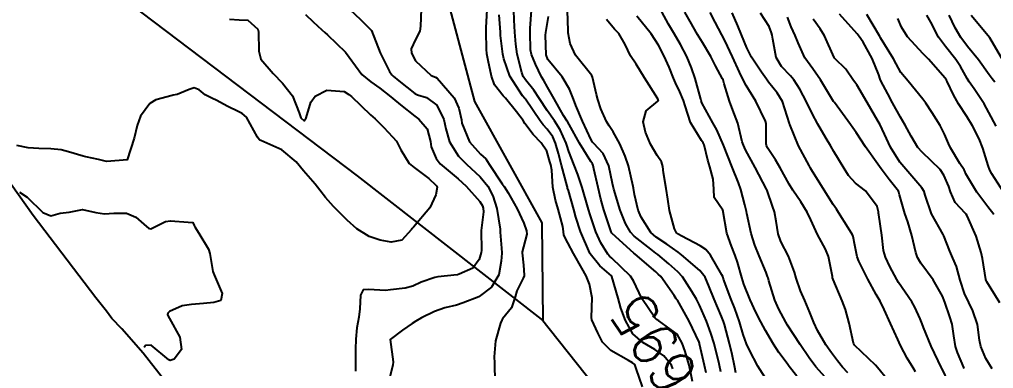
# Model space of a CAD drawing. Header units: metres. Extents: x 298520 to 308411, y 7433745 to 7450750.
# Drawn here: x 299816.8 to 299905, y 7449272.8 to 7449304.4 of the extents above; entities that cross this region are included whole.
import ezdxf
from ezdxf.enums import TextEntityAlignment as Align

# ---------------------------------------------------------------- set-up
doc = ezdxf.new("R2010")
doc.units = ezdxf.units.M
doc.header["$LTSCALE"] = 10
for name, color, linetype in [('Area', 45, 'Continuous'), ('Cotas', 45, 'Continuous'), ('Curvas de Nivel 1m', 11, 'Continuous'), ('Curvas de Nivel 5m', 15, 'Continuous'), ('Hidrografia', 140, 'Continuous')]:
    doc.layers.add(name, color=color, linetype=linetype)
doc.styles.add('Style-STANDARD', font='STANDARD.shx')

msp = doc.modelspace()

# ---------------------------------------------------------------- linework, layer by layer
at = {"layer": 'Area'}
msp.add_polyline3d([(299874.769, 7449210.638, 717.609), (299842.751, 7449255.263, 713.962), (299842.557, 7449255.44, 713.855), (299839.466, 7449257.632, 718.292), (299838.324, 7449259.425, 722.552), (299836.957, 7449261.198, 703.771), (299836.226, 7449262.527, 712.521), (299834.636, 7449264.888, 704.042), (299832.183, 7449268.461, 696.832), (299829.916, 7449271.699, 700.932), (299827.965, 7449274.202, 697.022), (299826.023, 7449276.416, 697.083), (299825.124, 7449277.338, 697.242), (299824.646, 7449277.998, 697.242), (299823.662, 7449279.216, 697.312), (299818.009, 7449286.688, 696.832), (299815.348, 7449290.427, 704.362), (299807.919, 7449299.512, 697.462), (299800.627, 7449308.332, 698.412), (299778.193, 7449332.86, 713.913), (299773.884, 7449337.029, 706.465), (299773.646, 7449337.137, 710.906), (299772.323, 7449338.199, 708.175), (299736.189, 7449364.294, 699.887)], dxfattribs=at)
at = {"layer": 'Curvas de Nivel 1m', "flags": 128}
for points, elevation in [([(299842.667, 7449304.9), (299843.374, 7449304.223), (299844.154, 7449303.497), (299844.415, 7449303.258), (299844.648, 7449303.042), (299846.289, 7449301.473), (299846.626, 7449301.036), (299847.774, 7449299.458), (299848.596, 7449298.801), (299849.386, 7449298.233), (299850.398, 7449297.423), (299850.581, 7449297.271), (299851.288, 7449296.697), (299852.557, 7449295.688), (299852.948, 7449295.394), (299853.693, 7449294.531), (299853.984, 7449293.378), (299854.065, 7449292.914), (299854.517, 7449291.828), (299854.88, 7449291.366), (299856.493, 7449289.991), (299857.234, 7449289.342), (299858.469, 7449287.94), (299858.688, 7449287.55), (299858.761, 7449287.326), (299858.78, 7449287.003), (299858.594, 7449285.328), (299858.6, 7449283.512), (299858.59, 7449283.327), (299858.406, 7449282.68), (299857.83, 7449281.904), (299856.586, 7449281.348), (299856.432, 7449281.31), (299856.392, 7449281.303), (299854.655, 7449281.101), (299854.388, 7449281.049), (299853.153, 7449280.617), (299852.376, 7449280.275), (299851.695, 7449280.085), (299850.371, 7449279.931), (299849.906, 7449279.891), (299848.37, 7449279.952), (299847.891, 7449279.934), (299847.652, 7449279.457), (299847.584, 7449278.224), (299847.498, 7449277.458), (299847.314, 7449276.479), (299847.214, 7449275.461), (299847.205, 7449274.566), (299847.203, 7449273.461), (299847.194, 7449272.55)], 696), ([(299853.155, 7449305.393), (299853.097, 7449303.833), (299853.025, 7449303.394), (299852.645, 7449302.637), (299852.251, 7449301.789), (299852.267, 7449301.404), (299852.622, 7449300.698), (299854.063, 7449299.378), (299854.456, 7449299.227), (299854.601, 7449299.137), (299856.129, 7449297.355), (299856.569, 7449296.406), (299856.786, 7449295.348), (299856.844, 7449295.053), (299857.509, 7449293.34), (299858.522, 7449292.246), (299858.996, 7449291.801), (299859.306, 7449291.318), (299860.486, 7449289.535), (299860.661, 7449289.298), (299861.041, 7449288.73), (299861.854, 7449287.286), (299862.443, 7449285.977), (299862.687, 7449285.277), (299862.72, 7449284.988), (299862.419, 7449283.84), (299862.307, 7449283.388), (299862.303, 7449283.281), (299862.402, 7449282.185), (299862.484, 7449281.279), (299862.475, 7449281.196), (299862.389, 7449281.001), (299861.823, 7449279.833), (299861.65, 7449279.287), (299861.341, 7449278.302), (299860.524, 7449277.298), (299860.441, 7449277.2), (299860.339, 7449276.921), (299859.883, 7449275.307), (299859.756, 7449273.853), (299859.782, 7449273.308), (299859.8, 7449272.82), (299859.841, 7449271.306)], 694), ([(299873.205, 7449271.151), (299872.627, 7449272.819), (299872.49, 7449273.158), (299872.295, 7449273.331), (299871.931, 7449273.531), (299870.312, 7449274.448), (299869.587, 7449275.191), (299869.163, 7449276.029), (299868.596, 7449277.206), (299868.565, 7449277.427), (299868.624, 7449279.206), (299868.382, 7449280.458), (299868.087, 7449281.213), (299867.706, 7449281.91), (299866.945, 7449283.225), (299866.423, 7449284.2), (299866.083, 7449284.889), (299866.044, 7449285.236), (299865.992, 7449285.685), (299865.557, 7449287.244), (299865.301, 7449288.078), (299865.061, 7449289.251), (299864.972, 7449290.787), (299864.892, 7449291.254), (299864.814, 7449291.554), (299864.526, 7449292.522), (299864.016, 7449293.265), (299863.28, 7449294.008), (299862.55, 7449295.024), (299862.392, 7449295.282), (299861.792, 7449296.06), (299860.8, 7449297.298), (299860.585, 7449297.535), (299859.803, 7449298.52), (299859.513, 7449299.316), (299859.22, 7449300.725), (299859.104, 7449301.323), (299859.064, 7449301.751), (299859.034, 7449303.324), (299859.047, 7449303.714), (299859.122, 7449305.323)], 694), ([(299877.736, 7449271.637), (299877.432, 7449273.099), (299877.058, 7449274.35), (299876.794, 7449275.105), (299876.325, 7449275.907), (299874.684, 7449277.135), (299874.463, 7449277.257), (299874.345, 7449277.366), (299873.126, 7449279.152), (299872.387, 7449280.75), (299872.104, 7449281.163), (299870.409, 7449282.806), (299870.219, 7449282.99), (299870.06, 7449283.185), (299869.436, 7449284.208), (299868.968, 7449285.202), (299868.456, 7449286.721), (299868.313, 7449287.211), (299868.257, 7449287.42), (299867.732, 7449289.218), (299867.334, 7449290.388), (299867.019, 7449291.225), (299866.525, 7449292.488), (299866.349, 7449293.05), (299866.292, 7449293.234), (299865.734, 7449294.432), (299865.238, 7449295.243), (299864.567, 7449296.189), (299863.859, 7449297.261), (299863.356, 7449298.034), (299862.6, 7449298.983), (299862.396, 7449299.282), (299862.265, 7449299.626), (299861.856, 7449301.288), (299861.714, 7449302.217), (299861.636, 7449303.29), (299861.561, 7449304.394), (299861.538, 7449305.291)], 696), ([(299878.964, 7449272.405), (299878.819, 7449273.085), (299878.366, 7449275.036), (299878.351, 7449275.09), (299878.314, 7449275.185), (299877.409, 7449277.099), (299876.362, 7449278.997), (299876.311, 7449279.059), (299876.259, 7449279.112), (299876.065, 7449279.417), (299874.851, 7449281.133), (299874.628, 7449281.369), (299874.397, 7449281.569), (299872.528, 7449283.159), (299872.414, 7449283.26), (299871.449, 7449284.144), (299870.432, 7449285.072), (299870.386, 7449285.134), (299870.364, 7449285.181), (299870.326, 7449285.29), (299869.705, 7449287.191), (299869.434, 7449288.157), (299869.185, 7449289.199), (299868.802, 7449290.912), (299868.735, 7449291.207), (299868.665, 7449291.358), (299868.516, 7449291.568), (299867.484, 7449293.22), (299866.55, 7449294.921), (299866.446, 7449295.126), (299866.381, 7449295.232), (299866.05, 7449295.746), (299865.182, 7449297.244), (299864.593, 7449298.301), (299864.249, 7449298.905), (299864.049, 7449299.258), (299863.494, 7449300.392), (299863.142, 7449301.272), (299863.059, 7449301.696), (299863.029, 7449303.274), (299863.03, 7449303.648), (299863.131, 7449305.273)], 697), ([(299880.287, 7449272.492), (299880.169, 7449273.071), (299880.137, 7449273.229), (299879.693, 7449275.076), (299879.396, 7449276.011), (299878.983, 7449277.084), (299878.357, 7449278.547), (299878.077, 7449279.093), (299877.671, 7449279.8), (299876.834, 7449281.106), (299876.398, 7449281.571), (299875.574, 7449282.292), (299874.576, 7449283.138), (299874.484, 7449283.21), (299874.414, 7449283.258), (299873.951, 7449283.612), (299872.429, 7449284.803), (299872.1, 7449285.163), (299871.668, 7449285.944), (299871.175, 7449287.173), (299870.598, 7449289.063), (299870.572, 7449289.179), (299870.489, 7449289.585), (299870.136, 7449291.186), (299869.626, 7449292.296), (299868.795, 7449293.206), (299868.663, 7449293.336), (299868.536, 7449293.55), (299867.754, 7449295.218), (299867.163, 7449296.636), (299866.943, 7449297.226), (299866.592, 7449298.121), (299865.916, 7449299.237), (299864.626, 7449300.817), (299864.458, 7449301.253), (299864.414, 7449303.017), (299864.433, 7449303.253), (299864.668, 7449304.715)], 698), ([(299881.66, 7449272.422), (299881.515, 7449273.052), (299881.315, 7449274.067), (299881.086, 7449275.058), (299880.611, 7449276.794), (299880.531, 7449277.067), (299880.482, 7449277.206), (299880.347, 7449277.515), (299879.684, 7449279.077), (299879.247, 7449280.214), (299878.862, 7449281.085), (299878.399, 7449281.7), (299876.73, 7449283.107), (299876.415, 7449283.35), (299875.385, 7449284.088), (299874.429, 7449284.725), (299873.962, 7449285.145), (299873.076, 7449286.531), (299872.814, 7449287.156), (299872.477, 7449288.571), (299872.37, 7449289.161), (299872.346, 7449289.301), (299871.933, 7449291.166), (299871.633, 7449292.057), (299871.146, 7449293.174), (299870.544, 7449294.257), (299870.166, 7449294.803), (299869.921, 7449295.189), (299869.418, 7449296.35), (299869.151, 7449297.201), (299869.042, 7449297.657), (299868.676, 7449299.209), (299868.605, 7449299.357), (299867.127, 7449301.225), (299866.643, 7449302.269), (299866.471, 7449303.232), (299866.453, 7449303.434), (299866.394, 7449305.233)], 699), ([(299887.17, 7449272.095), (299886.492, 7449272.988), (299886.296, 7449273.248), (299885.55, 7449274.246), (299885.056, 7449275.009), (299884.331, 7449276.256), (299883.921, 7449277.024), (299883.461, 7449277.919), (299882.938, 7449279.034), (299882.384, 7449280.444), (299882.202, 7449281.043), (299881.802, 7449282.444), (299881.598, 7449283.052), (299881.253, 7449283.889), (299880.824, 7449285.064), (299880.511, 7449287.011), (299880.502, 7449287.06), (299880.464, 7449287.152), (299879.697, 7449288.294), (299879.643, 7449289.073), (299879.602, 7449289.968), (299879.309, 7449291.078), (299879.126, 7449291.688), (299878.769, 7449293.086), (299878.698, 7449293.251), (299878.537, 7449293.474), (299877.541, 7449295.1), (299877.052, 7449296.629), (299876.914, 7449297.107), (299876.591, 7449297.885), (299876.188, 7449298.705), (299876.012, 7449299.119), (299875.622, 7449300.134), (299875.156, 7449301.132), (299874.638, 7449302.123), (299873.987, 7449303.147), (299872.669, 7449304.733)], 701), ([(299890.278, 7449271.409), (299888.903, 7449272.964), (299888.301, 7449273.757), (299887.489, 7449274.978), (299886.339, 7449276.72), (299886.175, 7449276.993), (299885.537, 7449278.185), (299885.18, 7449279.008), (299884.642, 7449280.763), (299884.574, 7449281.017), (299884.534, 7449281.157), (299884.398, 7449281.522), (299883.779, 7449283.026), (299883.385, 7449283.993), (299883.053, 7449285.034), (299882.639, 7449286.86), (299882.603, 7449287.039), (299882.469, 7449287.632), (299882.107, 7449289.044), (299881.89, 7449289.648), (299881.311, 7449291.052), (299880.533, 7449293.06), (299879.927, 7449294.45), (299879.577, 7449295.075), (299878.58, 7449296.888), (299878.501, 7449297.091), (299878.465, 7449297.211), (299877.962, 7449299.096), (299877.649, 7449300.063), (299877.214, 7449301.104), (299876.639, 7449302.172), (299876.085, 7449303.119), (299875.564, 7449304.028), (299874.941, 7449305.136)], 702), ([(299891.787, 7449272.427), (299891.304, 7449272.935), (299890.855, 7449273.498), (299890.306, 7449274.216), (299889.797, 7449274.955), (299889.051, 7449276.244), (299888.716, 7449276.966), (299888.352, 7449277.88), (299887.901, 7449278.975), (299887.512, 7449279.842), (299887.106, 7449280.983), (299886.956, 7449281.542), (299886.413, 7449282.99), (299885.742, 7449284.316), (299885.475, 7449285.004), (299885.293, 7449286.165), (299885.151, 7449287.01), (299884.983, 7449287.527), (299884.482, 7449288.955), (299884.46, 7449289.02), (299884.439, 7449289.065), (299883.391, 7449291.031), (299882.529, 7449292.63), (299882.331, 7449293.042), (299882.234, 7449293.345), (299881.83, 7449295.047), (299881.386, 7449296.237), (299881.063, 7449297.055), (299880.598, 7449298.597), (299880.501, 7449298.961), (299880.456, 7449299.062), (299879.797, 7449300.255), (299879.372, 7449301.079), (299878.642, 7449302.351), (299878.187, 7449303.095), (299877.517, 7449304.249), (299877.034, 7449305.106)], 703), ([(299895.423, 7449271.747), (299894.472, 7449272.898), (299894.295, 7449273.097), (299892.406, 7449274.919), (299892.316, 7449275.094), (299891.91, 7449276.926), (299891.586, 7449278.162), (299891.297, 7449278.936), (299890.46, 7449280.88), (299890.426, 7449280.95), (299890.421, 7449280.977), (299890.395, 7449281.135), (299890.039, 7449282.954), (299889.767, 7449283.609), (299889.035, 7449284.964), (299888.453, 7449286.285), (299888.126, 7449286.973), (299887.548, 7449287.904), (299886.814, 7449288.987), (299886.491, 7449289.511), (299885.679, 7449291.003), (299885.248, 7449291.736), (299884.531, 7449292.812), (299884.424, 7449293.021), (299884.396, 7449293.16), (299884.392, 7449295.022), (299884.345, 7449295.234), (299883.46, 7449297.031), (299882.597, 7449298.463), (299882.276, 7449299.043), (299881.982, 7449299.673), (299881.356, 7449301.053), (299880.645, 7449302.555), (299880.383, 7449303.064), (299879.791, 7449304.2), (299879.315, 7449305.08)], 704), ([(299900.957, 7449271.498), (299900.31, 7449272.83), (299900.293, 7449272.87), (299899.355, 7449274.84), (299898.663, 7449276.522), (299898.537, 7449276.848), (299898.347, 7449277.295), (299897.868, 7449278.368), (299897.593, 7449278.862), (299896.389, 7449280.607), (299896.226, 7449280.873), (299895.587, 7449282.064), (299895.203, 7449282.888), (299895.042, 7449283.514), (299894.885, 7449284.893), (299894.615, 7449286.744), (299894.58, 7449286.898), (299894.563, 7449286.998), (299894.469, 7449287.501), (299893.412, 7449288.911), (299892.49, 7449289.617), (299891.872, 7449290.305), (299891.467, 7449290.936), (299890.526, 7449292.478), (299890.25, 7449292.953), (299889.846, 7449293.651), (299889.075, 7449294.965), (299888.567, 7449295.927), (299888.057, 7449296.975), (299887.447, 7449298.129), (299886.916, 7449298.987), (299886.606, 7449299.347), (299885.791, 7449300.178), (299885.316, 7449301.01), (299885.005, 7449302.657), (299884.949, 7449303.016), (299884.886, 7449303.247), (299884.661, 7449303.805), (299883.875, 7449305.028)], 706), ([(299905.576, 7449278.768), (299904.391, 7449280.655), (299904.325, 7449280.781), (299904.3, 7449280.875), (299903.999, 7449282.784), (299903.885, 7449283.319), (299903.418, 7449284.79), (299902.611, 7449286.648), (299902.529, 7449286.799), (299902.464, 7449286.87), (299901.516, 7449287.857), (299901.112, 7449288.821), (299900.957, 7449289.292), (299900.498, 7449290.333), (299900.153, 7449290.834), (299898.526, 7449292.408), (299898.132, 7449292.854), (299897.533, 7449293.871), (299896.984, 7449294.866), (299896.564, 7449295.584), (299895.849, 7449296.881), (299895.416, 7449297.713), (299894.797, 7449298.897), (299894.738, 7449299.032), (299894.608, 7449299.426), (299893.997, 7449300.906), (299893.171, 7449302.388), (299892.819, 7449302.918), (299892.655, 7449303.134), (299891.046, 7449304.936)], 709), ([(299905.222, 7449294.77), (299904.571, 7449296.009), (299904.14, 7449296.784), (299903.24, 7449298.15), (299902.793, 7449298.798), (299902.606, 7449299.092), (299901.988, 7449300.181), (299901.578, 7449300.816), (299900.641, 7449302.005), (299900.023, 7449302.836), (299899.321, 7449304.189), (299898.966, 7449304.847)], 712), ([(299905.104, 7449298.772), (299904.884, 7449299.054), (299904.61, 7449299.442), (299903.639, 7449300.79), (299902.641, 7449302.005), (299902.031, 7449302.809), (299901.531, 7449303.686), (299900.971, 7449304.826)], 713), ([(299905.844, 7449300.762), (299904.653, 7449302.78), (299902.959, 7449304.797)], 714), ([(299835.79, 7449304.471), (299836.661, 7449304.423), (299837.452, 7449304.369), (299838.345, 7449303.565), (299838.397, 7449303.311), (299838.425, 7449301.563), (299838.622, 7449300.856), (299839.73, 7449299.549), (299840.594, 7449298.682), (299841.485, 7449297.531), (299842.1, 7449295.985), (299842.245, 7449295.523), (299842.55, 7449295.27), (299842.726, 7449295.517), (299843.144, 7449296.942), (299843.53, 7449297.506), (299844.589, 7449298.05), (299846.159, 7449297.903), (299846.585, 7449297.652), (299846.829, 7449297.468), (299848.558, 7449295.814), (299848.981, 7449295.444), (299849.777, 7449294.663), (299850.537, 7449293.798), (299850.915, 7449293.416), (299851.303, 7449292.635), (299852.069, 7449291.404), (299852.507, 7449291.038), (299853.849, 7449290.023), (299854.484, 7449289.44), (299854.545, 7449289.369), (299854.591, 7449289.259), (299854.475, 7449288.54), (299853.945, 7449287.378), (299852.445, 7449285.62), (299852.338, 7449285.507), (299852.262, 7449285.402), (299851.393, 7449284.445), (299850.426, 7449284.26), (299849.437, 7449284.425), (299848.433, 7449284.774), (299847.328, 7449285.461), (299846.451, 7449286.241), (299845.198, 7449287.483), (299844.471, 7449288.312), (299843.964, 7449288.984), (299843.54, 7449289.504), (299842.501, 7449290.736), (299841.823, 7449291.527), (299840.524, 7449292.623), (299838.613, 7449293.478), (299838.532, 7449293.505), (299838.498, 7449293.526), (299838.47, 7449293.561), (299838.332, 7449293.767), (299837.325, 7449295.579), (299836.915, 7449295.934), (299836.568, 7449296.107), (299835.621, 7449296.551), (299834.578, 7449297.117), (299834.248, 7449297.283), (299833.589, 7449297.625), (299833.036, 7449298.082), (299832.589, 7449298.241), (299832.124, 7449298.108), (299831.033, 7449297.655), (299830.67, 7449297.571), (299830.582, 7449297.555), (299829.095, 7449297.157), (299828.574, 7449296.827), (299827.719, 7449295.693), (299827.407, 7449294.84), (299827.151, 7449293.701), (299826.513, 7449291.71), (299824.666, 7449291.573), (299824.511, 7449291.591), (299823.907, 7449291.739), (299822.759, 7449292), (299822.516, 7449292.06), (299821.194, 7449292.444), (299820.521, 7449292.621), (299819.59, 7449292.722), (299818.522, 7449292.748), (299817.531, 7449292.823), (299816.525, 7449293.007)], 697), ([(299902.349, 7449272.799), (299902.294, 7449272.906), (299901.744, 7449274.245), (299901.559, 7449274.811), (299901.389, 7449275.752), (299901.234, 7449276.817), (299901.034, 7449277.504), (299900.575, 7449278.827), (299900.371, 7449279.36), (299899.528, 7449280.839), (299898.408, 7449282.349), (299898.097, 7449282.853), (299897.942, 7449283.331), (299897.59, 7449284.858), (299897.218, 7449286.095), (299896.962, 7449286.865), (299896.48, 7449288.546), (299896.414, 7449288.802), (299896.381, 7449288.872), (299895.554, 7449289.945), (299894.818, 7449290.895), (299894.509, 7449291.319), (299893.4, 7449292.911), (299892.546, 7449294.198), (299892.256, 7449294.631), (299892.048, 7449294.928), (299890.582, 7449296.91), (299890.558, 7449296.95), (299890.512, 7449297.022), (299889.316, 7449298.963), (299888.613, 7449299.959), (299887.898, 7449300.977), (299887.298, 7449302.328), (299887.027, 7449302.986), (299886.661, 7449303.78), (299886.321, 7449304.647)], 707), ([(299904.875, 7449272.774), (299904.302, 7449273.708), (299903.832, 7449274.785), (299903.734, 7449275.374), (299903.553, 7449276.788), (299903.125, 7449278.022), (299902.759, 7449278.796), (299902.375, 7449279.608), (299901.968, 7449280.806), (299901.635, 7449282.041), (299901.317, 7449282.816), (299901.037, 7449283.439), (299900.504, 7449284.829), (299900.435, 7449284.958), (299899.368, 7449286.841), (299898.813, 7449288.513), (299898.7, 7449288.848), (299898.486, 7449289.195), (299897.042, 7449290.865), (299896.513, 7449291.515), (299895.676, 7449292.883), (299895.311, 7449293.659), (299894.727, 7449294.897), (299894.557, 7449295.204), (299893.554, 7449296.91), (299892.599, 7449298.51), (299892.431, 7449298.752), (299892.305, 7449298.924), (299891.613, 7449299.935), (299890.623, 7449300.916), (299890.599, 7449300.95), (299890.573, 7449301.001), (299889.681, 7449302.955), (299889.298, 7449303.599), (299888.668, 7449304.48)], 708), ([(299905.919, 7449288.766), (299904.831, 7449290.445), (299904.662, 7449290.778), (299904.509, 7449291.207), (299904.031, 7449292.785), (299903.69, 7449293.64), (299903.093, 7449294.795), (299902.566, 7449295.663), (299901.82, 7449296.811), (299901.373, 7449297.601), (299900.793, 7449298.827), (299900.729, 7449298.953), (299900.606, 7449299.131), (299899.094, 7449300.845), (299898.63, 7449301.331), (299897.211, 7449302.864), (299896.662, 7449303.758), (299896.325, 7449304.53)], 711), ([(299816.763, 7449288.78), (299817.452, 7449288.338), (299818.874, 7449286.954), (299819.591, 7449286.649), (299820.454, 7449286.881), (299821.249, 7449286.978), (299822.457, 7449287.21), (299823.664, 7449286.951), (299824.454, 7449286.824), (299825.292, 7449286.884), (299826.455, 7449286.882), (299827.288, 7449286.534), (299828.256, 7449285.683), (299828.441, 7449285.541), (299828.651, 7449285.467), (299829.082, 7449285.674), (299829.976, 7449286.136), (299830.448, 7449286.198), (299832.035, 7449286.056), (299832.447, 7449286.043), (299832.584, 7449285.778), (299832.638, 7449285.637), (299832.996, 7449285.07), (299833.867, 7449283.618), (299834.012, 7449283.219), (299834.281, 7449281.612), (299834.388, 7449281.309), (299835.114, 7449279.602), (299835.004, 7449278.956), (299834.355, 7449278.802), (299833.43, 7449278.7), (299832.352, 7449278.595), (299831.499, 7449278.501), (299830.346, 7449277.961), (299830.19, 7449277.816), (299830.156, 7449277.662), (299830.34, 7449277.345), (299831.273, 7449275.651), (299831.434, 7449274.52), (299830.768, 7449273.655), (299830.411, 7449273.54), (299830.292, 7449273.579), (299828.688, 7449274.928), (299828.185, 7449274.875), (299828.053, 7449274.7)], 697)]:
    msp.add_lwpolyline(points, dxfattribs=dict(at, elevation=elevation))
at = {"layer": 'Curvas de Nivel 5m', "flags": 128}
for points, elevation in [([(299846.672, 7449305.345), (299847.642, 7449304.435), (299848.653, 7449303.44), (299849.426, 7449301.432), (299850.29, 7449299.741), (299850.486, 7449299.422), (299850.545, 7449299.364), (299850.602, 7449299.315), (299851.117, 7449298.895), (299852.586, 7449297.738), (299852.815, 7449297.626), (299853.639, 7449297.384), (299854.572, 7449296.67), (299855.198, 7449295.364), (299855.381, 7449294.525), (299855.705, 7449293.358), (299856.52, 7449292.064), (299857.239, 7449291.343), (299858.496, 7449290.192), (299859.178, 7449289.32), (299859.624, 7449288.463), (299859.993, 7449287.307), (299860.29, 7449285.447), (299860.295, 7449285.302), (299860.296, 7449285.166), (299860.417, 7449283.709), (299860.45, 7449283.3), (299860.452, 7449283.26), (299860.405, 7449282.521), (299860.182, 7449281.303), (299859.511, 7449280.178), (299858.41, 7449279.329), (299858.363, 7449279.306), (299856.944, 7449278.757), (299856.355, 7449278.553), (299855.276, 7449278.29), (299854.349, 7449277.985), (299853.172, 7449277.392), (299852.65, 7449277.087), (299852.338, 7449276.896), (299851.462, 7449276.278), (299850.323, 7449275.42), (299850.603, 7449273.417), (299850.587, 7449273.12), (299850.278, 7449271.941)], 695), ([(299875.941, 7449272.767), (299875.837, 7449273.117), (299875.122, 7449273.949), (299874.307, 7449274.521), (299873.215, 7449275.151), (299872.331, 7449275.949), (299871.641, 7449277.167), (299871.238, 7449278.287), (299870.977, 7449279.174), (299870.419, 7449281.153), (299870.408, 7449281.18), (299870.393, 7449281.195), (299869.328, 7449282.121), (299868.446, 7449283.21), (299868.433, 7449283.229), (299868.414, 7449283.27), (299867.594, 7449285.218), (299867.163, 7449286.512), (299866.963, 7449287.225), (299866.48, 7449288.942), (299866.415, 7449289.164), (299866.402, 7449289.231), (299866.38, 7449289.336), (299865.865, 7449291.24), (299865.584, 7449292.304), (299865.321, 7449293.248), (299865.079, 7449293.793), (299864.546, 7449294.516), (299864.191, 7449294.897), (299863.914, 7449295.26), (299862.582, 7449297.215), (299862.533, 7449297.281), (299862.338, 7449297.529), (299861.185, 7449299.294), (299860.627, 7449300.879), (299860.556, 7449301.301), (299860.347, 7449303.002), (299860.321, 7449303.305), (299860.223, 7449304.861)], 695), ([(299897.941, 7449272.507), (299897.701, 7449272.859), (299897.171, 7449273.736), (299896.581, 7449274.876), (299896.321, 7449275.42), (299895.649, 7449276.887), (299895.098, 7449278.15), (299894.735, 7449278.896), (299894.372, 7449279.527), (299893.601, 7449280.908), (299892.79, 7449282.536), (299892.654, 7449282.918), (299892.424, 7449283.991), (299892.267, 7449284.759), (299892.207, 7449284.923), (299891.824, 7449285.547), (299890.963, 7449286.942), (299890.764, 7449287.244), (299890.47, 7449287.669), (299889.652, 7449288.958), (299888.511, 7449290.829), (299888.427, 7449290.971), (299888.288, 7449291.2), (299887.337, 7449292.982), (299886.552, 7449294.912), (299886.534, 7449294.972), (299886.529, 7449294.99), (299886.522, 7449295.022), (299885.87, 7449297.001), (299885.38, 7449297.797), (299884.6, 7449298.776), (299884.421, 7449299.022), (299883.962, 7449299.674), (299883.055, 7449301.036), (299882.635, 7449301.867), (299882.163, 7449303.045), (299881.833, 7449303.877), (299881.316, 7449305.054)], 705), ([(299905.012, 7449286.775), (299904.47, 7449287.46), (299903.471, 7449288.79), (299902.499, 7449290.454), (299902.389, 7449290.689), (299902.328, 7449290.803), (299901.944, 7449291.376), (299901.086, 7449292.822), (299900.905, 7449293.193), (299900.545, 7449294.051), (299900.148, 7449294.834), (299899.424, 7449295.987), (299898.853, 7449296.847), (299898.587, 7449297.226), (299897.25, 7449298.864), (299896.611, 7449299.638), (299896.162, 7449300.421), (299895.925, 7449300.88), (299894.766, 7449302.783), (299894.699, 7449302.899), (299894.683, 7449302.929), (299894.654, 7449302.978), (299893.504, 7449304.912)], 710), ([(299884.283, 7449272.018), (299883.63, 7449273.027), (299882.879, 7449274.463), (299882.617, 7449275.037), (299882.326, 7449275.889), (299881.991, 7449277.045), (299881.552, 7449278.249), (299881.224, 7449279.057), (299880.544, 7449280.914), (299880.496, 7449281.068), (299880.469, 7449281.145), (299880.395, 7449281.3), (299879.363, 7449283.08), (299878.929, 7449283.595), (299878.421, 7449283.915), (299876.744, 7449284.793), (299876.432, 7449284.986), (299876.355, 7449285.034), (299876.269, 7449285.112), (299876.091, 7449285.462), (299875.652, 7449287.122), (299875.49, 7449288.142), (299875.334, 7449289.127), (299875.104, 7449290.531), (299875.049, 7449291.132), (299874.928, 7449291.545), (299874.523, 7449292.104), (299873.916, 7449293.146), (299873.459, 7449294.235), (299873.259, 7449295.153), (299873.542, 7449296.176), (299874.582, 7449297.047), (299874.63, 7449297.091), (299874.628, 7449297.139), (299874.617, 7449297.173), (299874.584, 7449297.244), (299873.384, 7449299.152), (299872.615, 7449300.389), (299872.114, 7449301.165), (299871.626, 7449302.182), (299871.046, 7449303.176), (299870.657, 7449303.553), (299869.926, 7449304.451)], 700)]:
    msp.add_lwpolyline(points, dxfattribs=dict(at, elevation=elevation))
at = {"layer": 'Hidrografia', "elevation": 696.093}
for points in [[(299864.206, 7449277.086), (299864.116, 7449286.024), (299858.017, 7449297.025), (299854.023, 7449312.044), (299843.248, 7449322.777), (299836.153, 7449331.416), (299827.494, 7449342.512), (299816.852, 7449351.773), (299809.481, 7449352.778), (299799.15, 7449353.71), (299788.011, 7449357.315), (299781.414, 7449357.129), (299778.552, 7449352.591), (299775.989, 7449350.558), (299772.318, 7449351.18), (299769.268, 7449352.423), (299761.863, 7449359.446), (299756.946, 7449361.311), (299752.97, 7449362.504), (299752.805, 7449364.19)], [(299892.618, 7449234.344), (299885.962, 7449257.064), (299871.278, 7449268.187), (299864.042, 7449277.292), (299847.387, 7449290.285), (299826.767, 7449305.88), (299796.256, 7449313.111)]]:
    msp.add_lwpolyline(points, dxfattribs=at)

# ---------------------------------------------------------------- texts
at = {"layer": 'Cotas', "style": 'Style-STANDARD'}
msp.add_text('695', height=4, rotation=122.89196, dxfattribs=at).set_placement((299874.232, 7449275.052, 695), align=Align.MIDDLE_CENTER)

doc.saveas('drawing.dxf')
